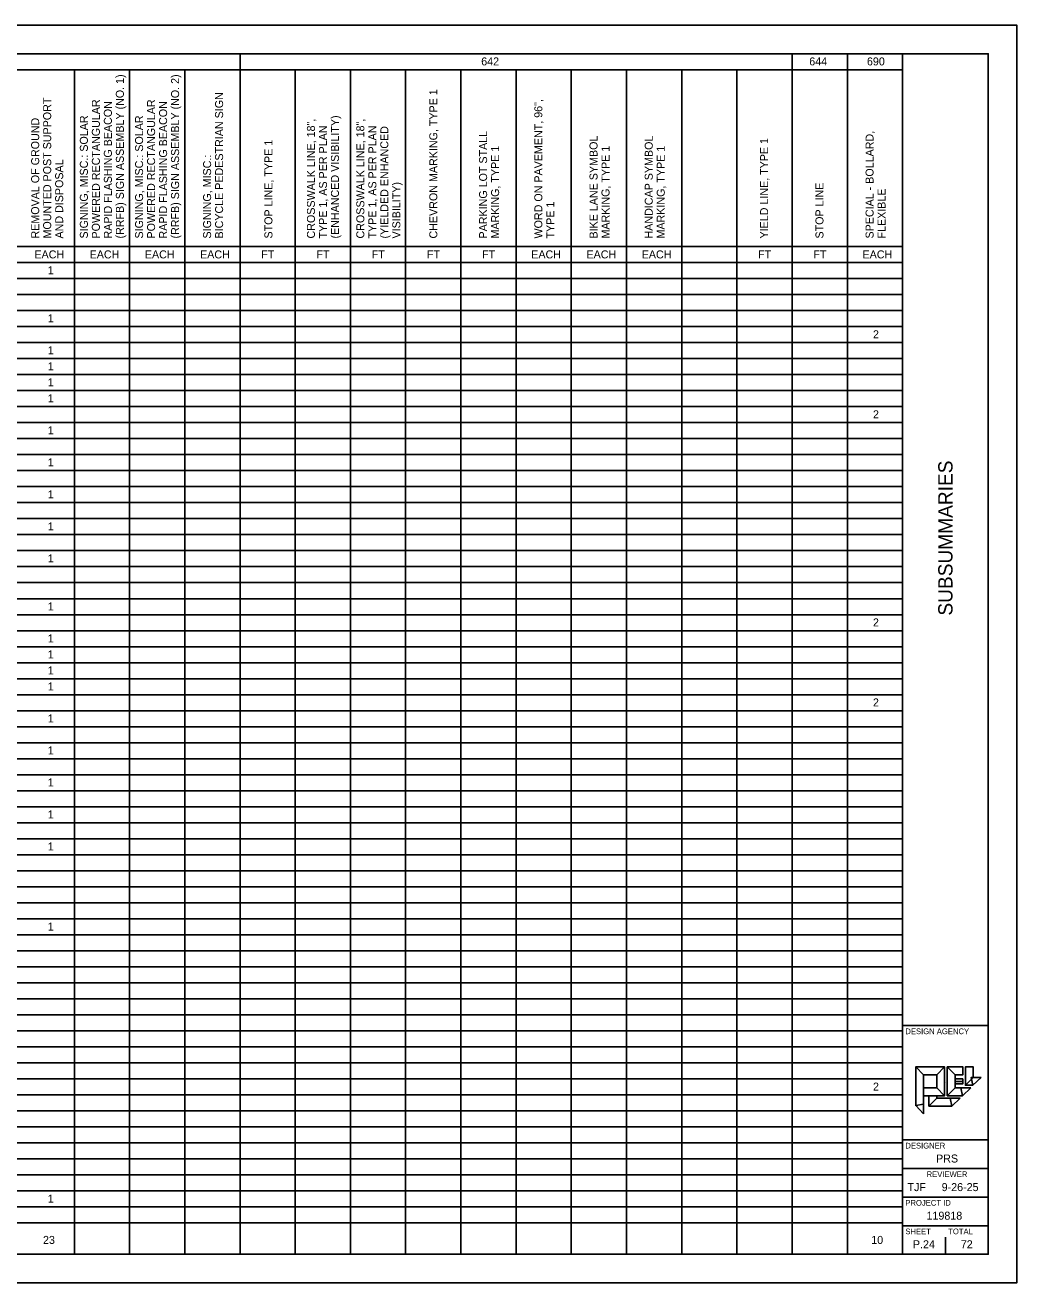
# Model space of a CAD drawing. Extents: x -21 to 22, y -122 to 11.
# Drawn here: x -0.35 to 17, y -39.84 to -17.84 of the extents above; entities that cross this region are included whole.
import ezdxf

# ---------------------------------------------------------------- set-up
doc = ezdxf.new("R2010")
doc.units = 0
for name, color, linetype in [('Default', 7, 'Continuous'), ('SH_Border', 7, 'Continuous'), ('SH_Cut_Line', 7, 'Continuous'), ('SH_Data', 7, 'Continuous'), ('SH_Text', 7, 'Continuous')]:
    doc.layers.add(name, color=color, linetype=linetype)

msp = doc.modelspace()

# ---------------------------------------------------------------- linework, layer by layer
at = {"layer": 'Default'}
msp.add_line((15.919, -36.318), (16.056, -36.318), dxfattribs=at)
for points in [[(15.233, -36.743), (15.233, -36.067), (15.37, -36.203), (15.37, -36.715)], [(15.233, -36.067), (15.736, -36.067), (15.599, -36.203), (15.37, -36.203)], [(15.736, -36.067), (15.736, -36.569), (15.599, -36.432), (15.599, -36.203)], [(15.782, -36.569), (15.782, -36.067), (15.919, -36.203), (15.919, -36.432)], [(15.782, -36.067), (16.056, -36.067), (16.056, -36.203), (15.919, -36.203)], [(16.102, -36.387), (16.102, -36.067), (16.239, -36.067), (16.239, -36.249)], [(16.056, -36.277), (16.056, -36.36), (15.92, -36.36), (15.92, -36.277)], [(16.23, -36.387), (16.102, -36.387), (16.239, -36.249), (16.202, -36.249)], [(16.376, -36.249), (16.23, -36.387), (16.202, -36.249)], [(15.736, -36.569), (15.37, -36.569), (15.37, -36.432), (15.599, -36.432)], [(16.047, -36.569), (15.782, -36.569), (15.919, -36.432), (16.019, -36.432)], [(16.193, -36.432), (16.047, -36.569), (16.019, -36.432)], [(15.37, -36.889), (15.233, -36.743), (15.37, -36.715)], [(15.462, -36.752), (15.462, -36.569), (15.599, -36.569), (15.599, -36.615)], [(15.864, -36.752), (15.462, -36.752), (15.599, -36.615), (15.836, -36.615)], [(16.01, -36.615), (15.864, -36.752), (15.836, -36.615)]]:
    msp.add_lwpolyline(points, close=True, dxfattribs=at)
at = {"layer": 'SH_Border'}
for p, q in [((15, -39.343), (15, -18.343)), ((15, -35.343), (16.5, -35.343)), ((15, -37.343), (16.5, -37.343)), ((15, -37.843), (16.5, -37.843)), ((15, -38.343), (16.5, -38.343)), ((15, -38.843), (16.5, -38.843))]:
    msp.add_line(p, q, dxfattribs=at)
msp.add_lwpolyline([(-15.5, -18.343), (16.5, -18.343), (16.5, -39.343), (-15.5, -39.343)], close=True, dxfattribs=at)
at = {"layer": 'SH_Cut_Line'}
msp.add_lwpolyline([(-17, -39.843), (17, -39.843), (17, -17.843), (-17, -17.843)], close=True, dxfattribs=at)
at = {"layer": 'SH_Data'}
for p, q in [((3.41, -39.343), (3.41, -18.343)), ((13.069, -39.343), (13.069, -18.343)), ((14.035, -39.343), (14.035, -18.343)), ((15, -39.343), (15, -18.343)), ((-6.25, -18.623), (15, -18.623)), ((0.512, -39.343), (0.512, -18.623)), ((1.478, -39.343), (1.478, -18.623)), ((2.444, -39.343), (2.444, -18.623)), ((2.444, -39.343), (2.444, -18.623)), ((4.375, -39.343), (4.375, -18.623)), ((6.307, -39.343), (6.307, -18.623)), ((7.273, -39.343), (7.273, -18.623)), ((8.239, -39.343), (8.239, -18.623)), ((9.205, -39.343), (9.205, -18.623)), ((10.171, -39.343), (10.171, -18.623)), ((11.137, -39.343), (11.137, -18.623)), ((12.103, -39.343), (12.103, -18.623)), ((-6.25, -21.715), (15, -21.715)), ((-15.5, -21.995), (15, -21.995)), ((-15.5, -22.275), (15, -22.275)), ((-15.5, -22.555), (15, -22.555)), ((-15.5, -22.835), (15, -22.835)), ((-15.5, -23.115), (15, -23.115)), ((-15.5, -23.395), (15, -23.395)), ((-15.5, -23.675), (15, -23.675)), ((-15.5, -23.955), (15, -23.955)), ((-15.5, -24.235), (15, -24.235)), ((-15.5, -24.515), (15, -24.515)), ((-15.5, -24.795), (15, -24.795)), ((-15.5, -25.075), (15, -25.075)), ((-15.5, -25.355), (15, -25.355)), ((-15.5, -25.635), (15, -25.635)), ((-15.5, -25.915), (15, -25.915)), ((-15.5, -26.195), (15, -26.195)), ((-15.5, -26.475), (15, -26.475)), ((-15.5, -26.755), (15, -26.755)), ((-15.5, -27.035), (15, -27.035)), ((-15.5, -27.315), (15, -27.315)), ((-15.5, -27.595), (15, -27.595)), ((-15.5, -27.875), (15, -27.875)), ((-15.5, -28.155), (15, -28.155)), ((-15.5, -28.435), (15, -28.435)), ((-15.5, -28.715), (15, -28.715)), ((-15.5, -28.995), (15, -28.995)), ((-15.5, -29.275), (15, -29.275)), ((-15.5, -29.555), (15, -29.555)), ((-15.5, -29.835), (15, -29.835)), ((-15.5, -30.115), (15, -30.115)), ((-15.5, -30.395), (15, -30.395)), ((-15.5, -30.675), (15, -30.675)), ((-15.5, -30.955), (15, -30.955)), ((-15.5, -31.235), (15, -31.235)), ((-15.5, -31.515), (15, -31.515)), ((-15.5, -31.795), (15, -31.795)), ((-15.5, -32.075), (15, -32.075)), ((-15.5, -32.355), (15, -32.355)), ((-15.5, -32.635), (15, -32.635)), ((-15.5, -32.915), (15, -32.915)), ((-15.5, -33.195), (15, -33.195)), ((-15.5, -33.475), (15, -33.475)), ((-15.5, -33.755), (15, -33.755)), ((-15.5, -34.035), (15, -34.035)), ((-15.5, -34.315), (15, -34.315)), ((-15.5, -34.595), (15, -34.595)), ((-15.5, -34.875), (15, -34.875)), ((-15.5, -35.155), (15, -35.155)), ((-15.5, -35.435), (15, -35.435)), ((-15.5, -35.715), (15, -35.715)), ((-15.5, -35.995), (15, -35.995)), ((-15.5, -36.275), (15, -36.275)), ((15.75, -36.343), (15.75, -36.343)), ((-15.5, -36.555), (15, -36.555)), ((-15.5, -36.835), (15, -36.835)), ((-15.5, -37.115), (15, -37.115)), ((-15.5, -37.395), (15, -37.395)), ((-15.5, -37.675), (15, -37.675)), ((-15.5, -37.955), (15, -37.955)), ((-15.5, -38.235), (15, -38.235)), ((-15.5, -38.515), (15, -38.515)), ((-15.5, -38.795), (15, -38.795)), ((15.75, -39.343), (15.75, -39.043)), ((15.375, -39.168), (15.375, -39.168))]:
    msp.add_line(p, q, dxfattribs=at)
at = {"layer": 'SH_Text'}
for p, q in [((4.375, -39.343), (4.375, -18.623)), ((5.341, -39.343), (5.341, -18.623)), ((6.307, -39.343), (6.307, -18.623))]:
    msp.add_line(p, q, dxfattribs=at)

# ---------------------------------------------------------------- texts
at = {"layer": 'SH_Data'}
for s, height, p in [('642', 0.14, (7.629, -18.547)), ('644', 0.14, (13.369, -18.547)), ('690', 0.14, (14.378, -18.547)), ('EACH', 0.14, (-0.188, -21.923)), ('EACH', 0.14, (0.778, -21.923)), ('EACH', 0.14, (1.744, -21.923)), ('EACH', 0.14, (2.71, -21.923)), ('FT', 0.14, (3.781, -21.923)), ('FT', 0.14, (4.747, -21.923)), ('FT', 0.14, (5.713, -21.923)), ('FT', 0.14, (6.679, -21.923)), ('FT', 0.14, (7.645, -21.923)), ('EACH', 0.14, (8.505, -21.923)), ('EACH', 0.14, (9.471, -21.923)), ('EACH', 0.14, (10.437, -21.923)), ('FT', 0.14, (12.474, -21.923)), ('FT', 0.14, (13.44, -21.923)), ('EACH', 0.14, (14.301, -21.923)), ('DESIGN AGENCY', 0.1, (15.05, -35.493)), ('DESIGNER', 0.1, (15.05, -37.493)), ('PRS', 0.14, (15.587, -37.738)), ('REVIEWER', 0.1, (15.422, -37.993)), ('TJF', 0.14, (15.087, -38.238)), ('9-26-25', 0.14, (15.685, -38.238)), ('PROJECT ID', 0.1, (15.05, -38.493)), ('119818', 0.14, (15.42, -38.738)), ('SHEET', 0.1, (15.05, -38.993)), ('TOTAL', 0.1, (15.8, -38.993)), ('P.24', 0.14, (15.182, -39.238)), ('72', 0.14, (16.02, -39.238))]:
    msp.add_text(s, height=height, dxfattribs=at).set_placement(p)
msp.add_text('SUBSUMMARIES', height=0.25, rotation=90, dxfattribs=at).set_placement((15.875, -28.171))
at = {"layer": 'SH_Text'}
for s, p in [('(RRFB) SIGN ASSEMBLY (NO. 1)', (1.377, -21.575)), ('(RRFB) SIGN ASSEMBLY (NO. 2)', (2.343, -21.575)), ('MOUNTED POST SUPPORT', (0.105, -21.575)), ('BICYCLE PEDESTRIAN SIGN', (3.113, -21.575)), ('CHEVRON MARKING, TYPE 1', (6.861, -21.575)), ('POWERED RECTANGULAR', (0.957, -21.575)), ('RAPID FLASHING BEACON', (1.167, -21.575)), ('POWERED RECTANGULAR', (1.923, -21.575)), ('RAPID FLASHING BEACON', (2.133, -21.575)), ('WORD ON PAVEMENT, 96",', (8.698, -21.575)), ('REMOVAL OF GROUND', (-0.105, -21.575)), ('SIGNING, MISC.: SOLAR', (0.747, -21.575)), ('SIGNING, MISC.: SOLAR', (1.713, -21.575)), ('CROSSWALK LINE, 18",', (4.72, -21.575)), ('(ENHANCED VISIBILITY)', (5.14, -21.575)), ('CROSSWALK LINE, 18",', (5.584, -21.575)), ('TYPE 1, AS PER PLAN', (4.93, -21.575)), ('TYPE 1, AS PER PLAN', (5.794, -21.575)), ('(YIELDED ENHANCED', (6.004, -21.575)), ('PARKING LOT STALL', (7.732, -21.575)), ('BIKE LANE SYMBOL', (9.664, -21.575)), ('HANDICAP SYMBOL', (10.63, -21.575)), ('SPECIAL - BOLLARD,', (14.494, -21.575)), ('STOP LINE, TYPE 1', (3.976, -21.575)), ('MARKING, TYPE 1', (7.942, -21.575)), ('MARKING, TYPE 1', (9.874, -21.575)), ('MARKING, TYPE 1', (10.84, -21.575)), ('YIELD LINE, TYPE 1', (12.648, -21.575)), ('AND DISPOSAL', (0.315, -21.575)), ('SIGNING, MISC.:', (2.903, -21.575)), ('VISIBILITY)', (6.214, -21.575)), ('STOP LINE', (13.617, -21.575)), ('FLEXIBLE', (14.704, -21.575)), ('TYPE 1', (8.908, -21.575))]:
    msp.add_text(s, height=0.14, rotation=90, dxfattribs=at).set_placement(p)
for s, p in [('1', (0.045, -22.2)), ('1', (0.045, -23.04)), ('2', (14.483, -23.32)), ('1', (0.045, -23.6)), ('1', (0.045, -23.88)), ('1', (0.045, -24.16)), ('1', (0.045, -24.44)), ('2', (14.483, -24.72)), ('1', (0.045, -25)), ('1', (0.045, -25.56)), ('1', (0.045, -26.12)), ('1', (0.045, -26.68)), ('1', (0.045, -27.24)), ('1', (0.045, -28.08)), ('2', (14.483, -28.36)), ('1', (0.045, -28.64)), ('1', (0.045, -28.92)), ('1', (0.045, -29.2)), ('1', (0.045, -29.48)), ('2', (14.483, -29.76)), ('1', (0.045, -30.04)), ('1', (0.045, -30.6)), ('1', (0.045, -31.16)), ('1', (0.045, -31.72)), ('1', (0.045, -32.28)), ('1', (0.045, -33.68)), ('2', (14.483, -36.48)), ('1', (0.045, -38.44)), ('23', (-0.038, -39.162)), ('10', (14.453, -39.162))]:
    msp.add_text(s, height=0.14, dxfattribs=at).set_placement(p)

doc.saveas('drawing.dxf')
